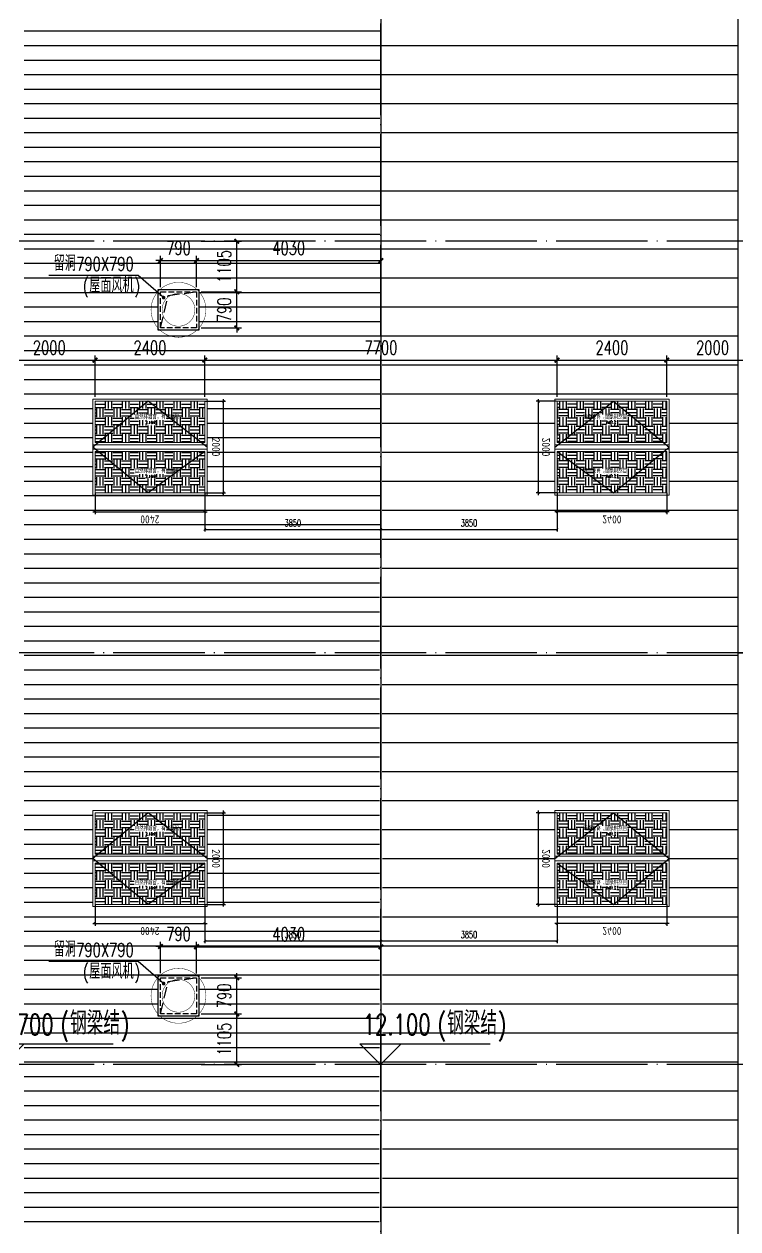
# Model space of a CAD drawing. Extents: x -1313754 to 847533, y 489853 to 941203.
# Drawn here: x 339496 to 355100, y 774223 to 800568 of the extents above; entities that cross this region are included whole.
import ezdxf

# ---------------------------------------------------------------- set-up
doc = ezdxf.new("R2010")
doc.units = 0
doc.header["$LTSCALE"] = 1000
doc.header["$MEASUREMENT"] = 0
for name, pattern in [('DASH', [0.35, 0.25, -0.1]), ('DOTE', [2.42, 2, -0.2, 0.02, -0.2]), ('HIDDEN', [9.525, 6.35, -3.175])]:
    doc.linetypes.add(name, pattern=pattern)
doc.layers.get('Defpoints').update_dxf_attribs({"color": 210})
for name, color, linetype in [('A-AXIS-DOTE', 14, 'DOTE'), ('A-AXIS-DP', 126, 'Continuous'), ('A-AXIS-SYMB', 3, 'Continuous'), ('A-DRAIN', 142, 'Continuous'), ('A-HATCH-2', 251, 'Continuous'), ('A-LIN-V', 9, 'Continuous'), ('A-SFCE', 30, 'Continuous'), ('A-WINDOW', 140, 'Continuous'), ('AS-COLN', 6, 'Continuous'), ('AS-WALL', 40, 'Continuous'), ('AS-结构边线层', 200, 'Continuous'), ('DIM_SYMB', 3, 'Continuous'), ('PUB_TEXT', 7, 'Continuous'), ('SPACE', 7, 'Continuous'), ('SPACE_HATCH', 8, 'Continuous'), ('参考线', 8, 'Continuous'), ('外框', 1, 'HIDDEN'), ('暖通', 7, 'Continuous'), ('虹吸雨水斗', 6, 'Continuous')]:
    doc.layers.add(name, color=color, linetype=linetype)
doc.layers.add('成型线', color=3, linetype='Continuous', lineweight=18)
doc.styles.add('_TCH_DIM', font='SIMPLEX', dxfattribs={"bigfont": 'GBCBIG'})
doc.styles.add('_TCH_DIM_T3', font='SIMPLEX', dxfattribs={"width": 0.705882, "bigfont": 'GBCBIG'})
doc.styles.add('_TCH_SPACE', font='SIMPLEX', dxfattribs={"height": 5, "bigfont": 'GBCBIG'})
doc.styles.get("Standard").update_dxf_attribs({"font": 'gbenor.shx', "bigfont": 'gbcbig.shx'})
doc.dimstyles.new('_TCH_ARCH&&100', dxfattribs={"dimtxt": 297.5, "dimasz": 100, "dimexe": 100, "dimexo": 100, "dimgap": 126.25, "dimtad": 1, "dimdec": 0, "dimzin": 0, "dimdsep": 46, "dimtxsty": '_TCH_DIM_T3', "dimblk": 'ARCHTICK', "dimcen": 0.09, "dimclrt": 7, "dimazin": 2, "dimtfac": 1, "dimtdec": 0, "dimtix": 1, "dimtmove": 2, "dimatfit": 3, "dimfxl": 0, "dimtolj": 1, "dimtzin": 0, "dimarcsym": 0})
doc.dimstyles.new('_TCH_ARCH&&50', dxfattribs={"dimtxt": 148.75, "dimasz": 50, "dimexe": 50, "dimexo": 50, "dimgap": 63.125, "dimtad": 1, "dimdec": 0, "dimzin": 0, "dimdsep": 46, "dimtxsty": '_TCH_DIM_T3', "dimblk": 'ARCHTICK', "dimcen": 0.09, "dimclrt": 7, "dimazin": 2, "dimtfac": 1, "dimtdec": 0, "dimtix": 1, "dimtmove": 2, "dimatfit": 3, "dimfxl": 0, "dimtolj": 1, "dimtzin": 0, "dimarcsym": 0})
pattern_1 = [(0, (0, 0), (187.5, 187.5), [187.5, -187.5]), (0, (0, 70.31), (187.5, 187.5), [187.5, -187.5]), (0, (0, 140.62), (187.5, 187.5), [187.5, -187.5]), (90, (23.44, 164.06), (-187.5, 187.5), [187.5, -187.5]), (90, (93.75, 164.06), (-187.5, 187.5), [187.5, -187.5]), (90, (164.06, 164.06), (-187.5, 187.5), [187.5, -187.5])]

# ---------------------------------------------------------------- blocks, each defined once
blk = doc.blocks.new('w43243')
at = {"layer": 'A-AXIS-SYMB'}
for p, q in [((289546, 754300), (289096, 754750)), ((289096, 754750), (291946, 754750)), ((289546, 754300), (289996, 754750))]:
    blk.add_line(p, q, dxfattribs=at)
at = {"layer": 'PUB_TEXT', "style": '_TCH_DIM', "width": 0.705882}
for s, height, p in [('11.700', 446.2, (289155, 754950)), ('(', 446, (290790, 754950)), (')', 446, (292106, 754950))]:
    blk.add_text(s, height=height, dxfattribs=at).set_placement(p)
at = {"layer": 'PUB_TEXT', "style": '_TCH_DIM'}
blk.add_text('钢梁结', height=506.4, dxfattribs=at).set_placement((291000, 754950))
blk = doc.blocks.new('w4324333')
at = {"layer": 'A-AXIS-SYMB'}
for p, q in [((297787, 754300), (297337, 754750)), ((297337, 754750), (300187, 754750)), ((297787, 754300), (298237, 754750))]:
    blk.add_line(p, q, dxfattribs=at)
at = {"layer": 'PUB_TEXT', "style": '_TCH_DIM', "width": 0.705882}
for s, height, p in [('12.100', 446.2, (297397, 754950)), ('(', 446, (299032, 754950)), (')', 446, (300347, 754950))]:
    blk.add_text(s, height=height, dxfattribs=at).set_placement(p)
at = {"layer": 'PUB_TEXT', "style": '_TCH_DIM'}
blk.add_text('钢梁结', height=506.4, dxfattribs=at).set_placement((299242, 754950))
blk = doc.blocks.new('rrrrrrrrrrrrrrrrrrrrr')
at = {"layer": 'A-HATCH-2'}
h = blk.add_hatch(dxfattribs=at)
h.set_pattern_fill('ANSI31', color=256, scale=200, angle=135)
h.set_pattern_definition([(180, (-500100, 0), (-3e-14, -317.5), [])])
h.paths.add_polyline_path([(-160604.2, 832220), (-152804.2, 832220), (-152804.2, 830430), (-152859, 746374.3), (-152804.2, 741420), (-160604.2, 741420)])
h = blk.add_hatch(dxfattribs=at)
h.set_pattern_fill('ANSI31', color=256, scale=400, angle=135)
h.set_pattern_definition([(180, (-500100, 0), (-6e-14, -635), [])])
h.paths.add_polyline_path([(-145004.2, 832220), (-152804.2, 832220), (-152804.2, 830430), (-152749.4, 746374.3), (-152804.2, 741420), (-145004.2, 741420)])
at = {"layer": 'A-LIN-V'}
blk.add_lwpolyline([(-145004.2, 832220), (-145004.2, 741420)], dxfattribs=at)
at = {"layer": 'A-SFCE'}
blk.add_line((-152804.2, 832220), (-152804.2, 741420), dxfattribs=at)
at = {"layer": 'A-WINDOW'}
for name in ['w43243', 'w4324333']:
    blk.add_blockref(name, (-450600, 23520), dxfattribs=at)
blk = doc.blocks.new('_ArchTick')
at = {"color": 0, "linetype": 'ByBlock', "const_width": 0.4}
blk.add_lwpolyline([(-0.5, -0.5), (0.5, 0.5)], dxfattribs=at)
blk = doc.blocks.new('44')
at = {"layer": 'A-AXIS-DP', "color": 1}
for p, q in [((280302, 745270), (280302, 747370)), ((277446, 744900), (279946, 744900))]:
    blk.add_line(p, q, dxfattribs=at)
for p, xscale, yscale, zscale, rotation in [((280302, 747320), -50.00000000000003, 50.00000000000003, 50.00000000000001, 270), ((280302, 745320), -50.00000000000001, 50.00000000000001, 50.00000000000001, 90), ((279896, 744900), -50, 50, 50, 180)]:
    blk.add_blockref('_ArchTick', p, dxfattribs=dict(at, xscale=xscale, yscale=yscale, zscale=zscale, rotation=rotation))
at = {"layer": 'A-AXIS-DP', "color": 1, "xscale": -50, "yscale": 50, "zscale": 50}
blk.add_blockref('_ArchTick', (277496, 744900), dxfattribs=at)
at = {"layer": 'A-AXIS-DP', "color": 1, "insert": (278696, 744737), "char_height": 175, "attachment_point": 5, "rotation": 180}
blk.add_mtext('\\A1;2400', dxfattribs=at)
blk.add_wipeout([(277446, 745270), (279946, 745270), (279946, 747370), (277446, 747370)]).dxf.layer = '参考线'
at = {"layer": 'SPACE_HATCH'}
h = blk.add_hatch(dxfattribs=at)
h.set_pattern_fill('土壤', color=1, scale=50, style=0)
h.set_pattern_definition(pattern_1)
h.paths.add_polyline_path([(277496, 746420), (279896, 746420), (279896, 747320), (277496, 747320)])
h.paths.add_polyline_path([(278352, 746904), (279057, 746904), (279057, 747034), (278352, 747034)])
h.paths.add_polyline_path([(278591, 746811), (278817, 746811), (278817, 746895), (278591, 746895)])
h = blk.add_hatch(dxfattribs=at)
h.set_pattern_fill('土壤', color=1, scale=50, style=0)
h.set_pattern_definition(pattern_1)
h.paths.add_polyline_path([(277496, 746220), (279896, 746220), (279896, 745320), (277496, 745320)])
h.paths.add_polyline_path([(278352, 745724), (279057, 745724), (279057, 745854), (278352, 745854)])
h.paths.add_polyline_path([(278591, 745631), (278817, 745631), (278817, 745715), (278591, 745715)])
at = {"layer": 'A-AXIS-DP', "color": 1}
for p, q in [((279906, 747320), (280352, 747320)), ((277496, 745320), (277496, 744850)), ((279896, 745320), (279896, 744850)), ((279906, 745320), (280352, 745320))]:
    blk.add_line(p, q, dxfattribs=at)
at = {"layer": '外框'}
for points in [[(279946, 746320), (278658, 747320), (277446, 746320)], [(279896, 746220), (278658, 745320), (277446, 746320)]]:
    blk.add_lwpolyline(points, dxfattribs=at)
at = {"layer": '成型线'}
for p, q in [((279946, 745270), (279946, 747370)), ((277446, 746370), (279946, 746370)), ((277496, 746420), (279896, 746420)), ((277446, 746270), (279946, 746270)), ((277496, 746220), (279896, 746220))]:
    blk.add_line(p, q, dxfattribs=at)
for points in [[(279946, 745270), (277446, 745270), (277446, 747370), (279946, 747370)], [(277496, 746420), (277496, 747320), (279896, 747320), (279896, 746420)], [(279896, 746220), (279896, 745320), (277496, 745320), (277496, 746220)]]:
    blk.add_lwpolyline(points, dxfattribs=at)
at = {"layer": 'A-AXIS-DP', "color": 1, "insert": (280139, 746320), "char_height": 175, "attachment_point": 5, "rotation": 270}
blk.add_mtext('\\A1;2000', dxfattribs=at)
at = {"layer": 'SPACE', "color": 1, "style": '_TCH_SPACE'}
for p in [(278365, 746930), (278365, 745750)]:
    blk.add_text('自然排烟窗，有效面积', height=96.5, dxfattribs=at).set_placement(p)
at = {"layer": 'SPACE', "color": 1, "style": '_TCH_SPACE', "width": 0.705882}
for s, height, p in [('2.16m', 59.5, (278600, 746828)), ('2', 29.8, (278792, 746863)), ('2.16m', 59.5, (278600, 745648)), ('2', 29.8, (278792, 745683))]:
    blk.add_text(s, height=height, dxfattribs=at).set_placement(p)
blk = doc.blocks.new('*D2540')
at = {"layer": 'A-WINDOW', "color": 0, "lineweight": -2}
for p, q in [((293946, 817220), (293946, 816470)), ((297796, 817220), (297796, 816470)), ((293946, 816520), (297796, 816520))]:
    blk.add_line(p, q, dxfattribs=at)
at = {"layer": 'Defpoints', "color": 0}
for p in [(293946, 817270), (297796, 817270), (297796, 816520)]:
    blk.add_point(p, dxfattribs=at)
at = {"layer": 'A-WINDOW', "color": 0, "lineweight": -2, "xscale": 50, "yscale": 50, "zscale": 50, "rotation": 180}
blk.add_blockref('_ArchTick', (293946, 816520), dxfattribs=at)
at = {"layer": 'A-WINDOW', "color": 0, "lineweight": -2, "xscale": 50, "yscale": 50, "zscale": 50}
blk.add_blockref('_ArchTick', (297796, 816520), dxfattribs=at)
at = {"layer": 'A-WINDOW', "color": 7, "insert": (295871, 816658), "char_height": 148.8, "attachment_point": 5, "style": '_TCH_DIM_T3'}
blk.add_mtext('\\A1;3850', dxfattribs=at)
blk = doc.blocks.new('*D2541')
at = {"layer": 'A-WINDOW', "color": 0, "lineweight": -2}
for p, q in [((297796, 817220), (297796, 816470)), ((301646, 817220), (301646, 816470)), ((297796, 816520), (301646, 816520))]:
    blk.add_line(p, q, dxfattribs=at)
at = {"layer": 'Defpoints', "color": 0}
for p in [(297796, 817270), (301646, 817270), (301646, 816520)]:
    blk.add_point(p, dxfattribs=at)
at = {"layer": 'A-WINDOW', "color": 0, "lineweight": -2, "xscale": 50, "yscale": 50, "zscale": 50, "rotation": 180}
blk.add_blockref('_ArchTick', (297796, 816520), dxfattribs=at)
at = {"layer": 'A-WINDOW', "color": 0, "lineweight": -2, "xscale": 50, "yscale": 50, "zscale": 50}
blk.add_blockref('_ArchTick', (301646, 816520), dxfattribs=at)
at = {"layer": 'A-WINDOW', "color": 7, "insert": (299721, 816658), "char_height": 148.8, "attachment_point": 5, "style": '_TCH_DIM_T3'}
blk.add_mtext('\\A1;3850', dxfattribs=at)
blk = doc.blocks.new('*D2224')
at = {"layer": 'A-AXIS-DP', "color": 0, "lineweight": -2}
for p, q in [((339046, 792420), (339046, 793320)), ((341046, 792420), (341046, 793320)), ((339046, 793220), (341046, 793220))]:
    blk.add_line(p, q, dxfattribs=at)
at = {"layer": 'Defpoints', "color": 0}
for p in [(341046, 793220), (339046, 792320), (341046, 792320)]:
    blk.add_point(p, dxfattribs=at)
at = {"layer": 'A-AXIS-DP', "color": 0, "lineweight": -2, "xscale": 100, "yscale": 100, "zscale": 100, "rotation": 180}
blk.add_blockref('_ArchTick', (339046, 793220), dxfattribs=at)
at = {"layer": 'A-AXIS-DP', "color": 0, "lineweight": -2, "xscale": 100, "yscale": 100, "zscale": 100}
blk.add_blockref('_ArchTick', (341046, 793220), dxfattribs=at)
at = {"layer": 'A-AXIS-DP', "color": 7, "insert": (340046, 793495), "char_height": 297.5, "attachment_point": 5, "style": '_TCH_DIM_T3'}
blk.add_mtext('\\A1;2000', dxfattribs=at)
blk = doc.blocks.new('*D2225')
at = {"layer": 'A-AXIS-DP', "color": 0, "lineweight": -2}
for p, q in [((341046, 792420), (341046, 793320)), ((343446, 792420), (343446, 793320)), ((341046, 793220), (343446, 793220))]:
    blk.add_line(p, q, dxfattribs=at)
at = {"layer": 'Defpoints', "color": 0}
for p in [(343446, 793220), (341046, 792320), (343446, 792320)]:
    blk.add_point(p, dxfattribs=at)
at = {"layer": 'A-AXIS-DP', "color": 0, "lineweight": -2, "xscale": 100, "yscale": 100, "zscale": 100, "rotation": 180}
blk.add_blockref('_ArchTick', (341046, 793220), dxfattribs=at)
at = {"layer": 'A-AXIS-DP', "color": 0, "lineweight": -2, "xscale": 100, "yscale": 100, "zscale": 100}
blk.add_blockref('_ArchTick', (343446, 793220), dxfattribs=at)
at = {"layer": 'A-AXIS-DP', "color": 7, "insert": (342246, 793495), "char_height": 297.5, "attachment_point": 5, "style": '_TCH_DIM_T3'}
blk.add_mtext('\\A1;2400', dxfattribs=at)
blk = doc.blocks.new('*D2226')
at = {"layer": 'A-AXIS-DP', "color": 0, "lineweight": -2}
for p, q in [((343446, 792420), (343446, 793320)), ((351146, 792420), (351146, 793320)), ((343446, 793220), (351146, 793220))]:
    blk.add_line(p, q, dxfattribs=at)
at = {"layer": 'Defpoints', "color": 0}
for p in [(351146, 793220), (343446, 792320), (351146, 792320)]:
    blk.add_point(p, dxfattribs=at)
at = {"layer": 'A-AXIS-DP', "color": 0, "lineweight": -2, "xscale": 100, "yscale": 100, "zscale": 100, "rotation": 180}
blk.add_blockref('_ArchTick', (343446, 793220), dxfattribs=at)
at = {"layer": 'A-AXIS-DP', "color": 0, "lineweight": -2, "xscale": 100, "yscale": 100, "zscale": 100}
blk.add_blockref('_ArchTick', (351146, 793220), dxfattribs=at)
at = {"layer": 'A-AXIS-DP', "color": 7, "insert": (347296, 793495), "char_height": 297.5, "attachment_point": 5, "style": '_TCH_DIM_T3'}
blk.add_mtext('\\A1;7700', dxfattribs=at)
blk = doc.blocks.new('*D2227')
at = {"layer": 'A-AXIS-DP', "color": 0, "lineweight": -2}
for p, q in [((351146, 792420), (351146, 793320)), ((353546, 792420), (353546, 793320)), ((351146, 793220), (353546, 793220))]:
    blk.add_line(p, q, dxfattribs=at)
at = {"layer": 'Defpoints', "color": 0}
for p in [(353546, 793220), (351146, 792320), (353546, 792320)]:
    blk.add_point(p, dxfattribs=at)
at = {"layer": 'A-AXIS-DP', "color": 0, "lineweight": -2, "xscale": 100, "yscale": 100, "zscale": 100, "rotation": 180}
blk.add_blockref('_ArchTick', (351146, 793220), dxfattribs=at)
at = {"layer": 'A-AXIS-DP', "color": 0, "lineweight": -2, "xscale": 100, "yscale": 100, "zscale": 100}
blk.add_blockref('_ArchTick', (353546, 793220), dxfattribs=at)
at = {"layer": 'A-AXIS-DP', "color": 7, "insert": (352346, 793495), "char_height": 297.5, "attachment_point": 5, "style": '_TCH_DIM_T3'}
blk.add_mtext('\\A1;2400', dxfattribs=at)
blk = doc.blocks.new('*D2228')
at = {"layer": 'A-AXIS-DP', "color": 0, "lineweight": -2}
for p, q in [((353546, 792420), (353546, 793320)), ((355546, 792420), (355546, 793320)), ((353546, 793220), (355546, 793220))]:
    blk.add_line(p, q, dxfattribs=at)
at = {"layer": 'Defpoints', "color": 0}
for p in [(355546, 793220), (353546, 792320), (355546, 792320)]:
    blk.add_point(p, dxfattribs=at)
at = {"layer": 'A-AXIS-DP', "color": 0, "lineweight": -2, "xscale": 100, "yscale": 100, "zscale": 100, "rotation": 180}
blk.add_blockref('_ArchTick', (353546, 793220), dxfattribs=at)
at = {"layer": 'A-AXIS-DP', "color": 0, "lineweight": -2, "xscale": 100, "yscale": 100, "zscale": 100}
blk.add_blockref('_ArchTick', (355546, 793220), dxfattribs=at)
at = {"layer": 'A-AXIS-DP', "color": 7, "insert": (354546, 793495), "char_height": 297.5, "attachment_point": 5, "style": '_TCH_DIM_T3'}
blk.add_mtext('\\A1;2000', dxfattribs=at)
blk = doc.blocks.new('dote')
at = {"layer": 'A-AXIS-DOTE'}
for p, q in [((68032.2, -69160), (68032.2, 36662.3)), ((76282.2, -9000), (-41310, -9000)), ((76282.2, -18000), (-41310, -18000)), ((76282.2, -27000), (-41310, -27000))]:
    blk.add_line(p, q, dxfattribs=at)
blk = doc.blocks.new('*D138')
at = {"layer": 'A-AXIS-DP', "color": 0, "lineweight": -2}
for p, q in [((-495, 395), (-1374, 395)), ((-1274, 395), (-1274, 495)), ((-1274, 395), (-1274, -395)), ((-495, -395), (-1374, -395)), ((-1274, -395), (-1274, -495))]:
    blk.add_line(p, q, dxfattribs=at)
at = {"layer": 'Defpoints', "color": 0}
for p in [(-395, 395), (-1274, -395), (-395, -395)]:
    blk.add_point(p, dxfattribs=at)
at = {"layer": 'A-AXIS-DP', "color": 0, "lineweight": -2, "xscale": 100, "yscale": 100, "zscale": 100}
for p, rotation in [((-1274, 395), 270), ((-1274, -395), 90)]:
    blk.add_blockref('_ArchTick', p, dxfattribs=dict(at, rotation=rotation))
at = {"layer": 'A-AXIS-DP', "color": 7, "insert": (-999, 0), "char_height": 297.5, "attachment_point": 5, "rotation": 270, "style": '_TCH_DIM_T3'}
blk.add_mtext('\\A1;790', dxfattribs=at)
blk = doc.blocks.new('*D139')
at = {"layer": 'A-AXIS-DP', "color": 0, "lineweight": -2}
for p, q in [((-395, -495), (-395, -1178)), ((395, -495), (395, -1178)), ((-395, -1078), (-495, -1078)), ((395, -1078), (-395, -1078)), ((395, -1078), (495, -1078))]:
    blk.add_line(p, q, dxfattribs=at)
at = {"layer": 'Defpoints', "color": 0}
for p in [(-395, -395), (395, -395), (-395, -1078)]:
    blk.add_point(p, dxfattribs=at)
at = {"layer": 'A-AXIS-DP', "color": 0, "lineweight": -2, "xscale": 100, "yscale": 100, "zscale": 100}
blk.add_blockref('_ArchTick', (-395, -1078), dxfattribs=at)
at = {"layer": 'A-AXIS-DP', "color": 0, "lineweight": -2, "xscale": 100, "yscale": 100, "zscale": 100, "rotation": 180}
blk.add_blockref('_ArchTick', (395, -1078), dxfattribs=at)
at = {"layer": 'A-AXIS-DP', "color": 7, "insert": (0, -1353), "char_height": 297.5, "attachment_point": 5, "rotation": 180, "style": '_TCH_DIM_T3'}
blk.add_mtext('\\A1;790', dxfattribs=at)
blk = doc.blocks.new('*D2348')
at = {"layer": 'A-AXIS-DP', "color": 0, "lineweight": -2}
for p, q in [((343266, 794815), (343266, 795498)), ((343266, 795398), (347296, 795398)), ((347296, 794815), (347296, 795498))]:
    blk.add_line(p, q, dxfattribs=at)
at = {"layer": 'Defpoints', "color": 0}
for p in [(347296, 795398), (343266, 794715), (347296, 794715)]:
    blk.add_point(p, dxfattribs=at)
at = {"layer": 'A-AXIS-DP', "color": 0, "lineweight": -2, "xscale": 100, "yscale": 100, "zscale": 100, "rotation": 180}
blk.add_blockref('_ArchTick', (343266, 795398), dxfattribs=at)
at = {"layer": 'A-AXIS-DP', "color": 0, "lineweight": -2, "xscale": 100, "yscale": 100, "zscale": 100}
blk.add_blockref('_ArchTick', (347296, 795398), dxfattribs=at)
at = {"layer": 'A-AXIS-DP', "color": 7, "insert": (345281, 795673), "char_height": 297.5, "attachment_point": 5, "style": '_TCH_DIM_T3'}
blk.add_mtext('\\A1;4030', dxfattribs=at)
blk = doc.blocks.new('*D2349')
at = {"layer": 'A-AXIS-DP', "color": 0, "lineweight": -2}
for p, q in [((343366, 795820), (344245, 795820)), ((344145, 794715), (344145, 795820)), ((343366, 794715), (344245, 794715))]:
    blk.add_line(p, q, dxfattribs=at)
at = {"layer": 'Defpoints', "color": 0}
for p in [(343266, 795820), (344145, 795820), (343266, 794715)]:
    blk.add_point(p, dxfattribs=at)
at = {"layer": 'A-AXIS-DP', "color": 0, "lineweight": -2, "xscale": 100, "yscale": 100, "zscale": 100}
for p, rotation in [((344145, 795820), 90), ((344145, 794715), 270)]:
    blk.add_blockref('_ArchTick', p, dxfattribs=dict(at, rotation=rotation))
at = {"layer": 'A-AXIS-DP', "color": 7, "insert": (343870, 795267), "char_height": 297.5, "attachment_point": 5, "rotation": 90, "style": '_TCH_DIM_T3'}
blk.add_mtext('\\A1;1105', dxfattribs=at)
blk = doc.blocks.new('*D2356')
at = {"layer": 'A-AXIS-DP', "color": 0, "lineweight": -2}
for p, q in [((343266, 779805), (343266, 780488)), ((343266, 780388), (347296, 780388)), ((347296, 779805), (347296, 780488))]:
    blk.add_line(p, q, dxfattribs=at)
at = {"layer": 'Defpoints', "color": 0}
for p in [(347296, 780388), (343266, 779705), (347296, 779705)]:
    blk.add_point(p, dxfattribs=at)
at = {"layer": 'A-AXIS-DP', "color": 0, "lineweight": -2, "xscale": 100, "yscale": 100, "zscale": 100, "rotation": 180}
blk.add_blockref('_ArchTick', (343266, 780388), dxfattribs=at)
at = {"layer": 'A-AXIS-DP', "color": 0, "lineweight": -2, "xscale": 100, "yscale": 100, "zscale": 100}
blk.add_blockref('_ArchTick', (347296, 780388), dxfattribs=at)
at = {"layer": 'A-AXIS-DP', "color": 7, "insert": (345281, 780663), "char_height": 297.5, "attachment_point": 5, "style": '_TCH_DIM_T3'}
blk.add_mtext('\\A1;4030', dxfattribs=at)
blk = doc.blocks.new('*D2357')
at = {"layer": 'A-AXIS-DP', "color": 0, "lineweight": -2}
for p, q in [((343366, 778925), (344245, 778925)), ((344145, 777820), (344145, 778925)), ((343366, 777820), (344245, 777820))]:
    blk.add_line(p, q, dxfattribs=at)
at = {"layer": 'Defpoints', "color": 0}
for p in [(343266, 778925), (344145, 778925), (343266, 777820)]:
    blk.add_point(p, dxfattribs=at)
at = {"layer": 'A-AXIS-DP', "color": 0, "lineweight": -2, "xscale": 100, "yscale": 100, "zscale": 100}
for p, rotation in [((344145, 778925), 90), ((344145, 777820), 270)]:
    blk.add_blockref('_ArchTick', p, dxfattribs=dict(at, rotation=rotation))
at = {"layer": 'A-AXIS-DP', "color": 7, "insert": (343870, 778372), "char_height": 297.5, "attachment_point": 5, "rotation": 90, "style": '_TCH_DIM_T3'}
blk.add_mtext('\\A1;1105', dxfattribs=at)
blk = doc.blocks.new('21321423')
at = {"layer": 'A-DRAIN'}
blk.add_line((355096, 786820), (355946, 786820), dxfattribs=at)
blk = doc.blocks.new('nr3453464')
at = {"layer": 'A-LIN-V'}
blk.add_blockref('44', (14050, 72000), dxfattribs=at)
at = {"layer": 'A-LIN-V', "xscale": -0.9999999999999998}
blk.add_blockref('44', (581541.6, 72000), dxfattribs=at)
at = {"layer": 'A-WINDOW', "color": 1}
for p1, p2, picture, middle in [((293945.8, 817270), (297795.8, 817270), '*D2540', (295870.8, 816657.5)), ((297795.8, 817270), (301645.8, 817270), '*D2541', (299720.8, 816657.5))]:
    dim = blk.add_aligned_dim(p1=p1, p2=p2, distance=-750, dimstyle='_TCH_ARCH&&50', dxfattribs=at)
    dim.commit()
    dim.dimension.update_dxf_attribs({"geometry": picture, "text_midpoint": middle})
blk = doc.blocks.new('242343243')
at = {"layer": 'A-WINDOW'}
for p in [(49500, -27000), (49500, -36000)]:
    blk.add_blockref('nr3453464', p, dxfattribs=at)
at = {"layer": 'A-AXIS-DP'}
for p1, p2, picture, middle in [((339045.8, 792320), (341045.8, 792320), '*D2224', (340045.8, 793495.1)), ((341045.8, 792320), (343445.8, 792320), '*D2225', (342245.8, 793495.1)), ((343445.8, 792320), (351145.8, 792320), '*D2226', (347295.8, 793495.1)), ((351145.8, 792320), (353545.8, 792320), '*D2227', (352345.8, 793495.1)), ((353545.8, 792320), (355545.8, 792320), '*D2228', (354545.8, 793495.1))]:
    dim = blk.add_aligned_dim(p1=p1, p2=p2, distance=900.1, dimstyle='_TCH_ARCH&&100', dxfattribs=at)
    dim.commit()
    dim.dimension.update_dxf_attribs({"geometry": picture, "text_midpoint": middle})
blk = doc.blocks.new('fengji')
at = {"layer": 'DIM_SYMB'}
blk.add_line((884.2, -747.9), (2834.2, -747.9), dxfattribs=at)
at = {"layer": 'DIM_SYMB', "color": 7, "style": '_TCH_DIM', "width": 0.705882}
for s, p in [(')', (967.7, -372.9)), ('(', (2090.7, -372.9)), ('790X790', (2237.7, -852.9))]:
    blk.add_text(s, height=297.5, rotation=180, dxfattribs=at).set_placement(p)
at = {"layer": 'DIM_SYMB', "color": 7, "style": '_TCH_DIM'}
for s, p in [('屋面风机', (1950.7, -372.9)), ('留洞', (2729.2, -852.9))]:
    blk.add_text(s, height=337.59, rotation=180, dxfattribs=at).set_placement(p)
blk.add_wipeout([(-445, 445), (445, 445), (445, -445), (-445, -445)]).dxf.layer = '参考线'
at = {"layer": 'A-HATCH-2', "const_width": 10}
for points in [[(0, -600.2, -1), (0, 600.2, -1)], [(0, -600.2, 1), (0, 600.2, 1)]]:
    blk.add_lwpolyline(points, format="xyb", dxfattribs=at)
at = {"layer": 'A-HATCH-2', "linetype": 'DASH', "const_width": 10}
for points in [[(0, -358.3, -1), (0, 358.3, -1)], [(0, -358.3, 1), (0, 358.3, 1)]]:
    blk.add_lwpolyline(points, format="xyb", dxfattribs=at)
at = {"layer": 'AS-COLN', "ltscale": 0.5}
blk.add_lwpolyline([(-445, 445), (445, 445), (445, -445), (-445, -445)], close=True, dxfattribs=at)
at = {"layer": 'AS-COLN', "linetype": 'DASH', "ltscale": 0.5}
blk.add_lwpolyline([(-395, 395), (395, 395), (395, -395), (-395, -395)], close=True, dxfattribs=at)
at = {"layer": 'AS-结构边线层', "linetype": 'DASH'}
blk.add_lwpolyline([(395, 395), (225.4, -315), (-395, -395)], dxfattribs=at)
at = {"layer": 'DIM_SYMB'}
blk.add_line((324.2, -267.9), (884.2, -747.9), dxfattribs=at)
at = {"layer": 'DIM_SYMB', "const_width": 40}
blk.add_lwpolyline([(310.3, -253.5, -1), (338.1, -282.3, -1)], format="xyb", close=True, dxfattribs=at)
at = {"layer": 'A-AXIS-DP'}
for p1, distance, picture, middle in [((-395, 395), -879.2, '*D138', (-999.2, 0)), ((395, -395), 682.9, '*D139', (0, -1352.9))]:
    dim = blk.add_aligned_dim(p1=p1, p2=(-395, -395), distance=distance, dimstyle='_TCH_ARCH&&100', dxfattribs=at)
    dim.commit()
    dim.dimension.update_dxf_attribs({"geometry": picture, "text_midpoint": middle})
blk = doc.blocks.new('2312321321')
at = {"layer": '暖通', "rotation": 180}
for p in [(342870.8, 794320), (342870.8, 779320)]:
    blk.add_blockref('fengji', p, dxfattribs=at)
at = {"layer": 'A-AXIS-DP'}
for p1, p2, distance, picture, middle in [((343265.8, 794715), (347295.8, 794715), 682.9, '*D2348', (345280.8, 795672.9)), ((343265.8, 794715), (343265.8, 795820), -879.2, '*D2349', (343870, 795267.5)), ((343265.8, 779705), (347295.8, 779705), 682.9, '*D2356', (345280.8, 780662.9)), ((343265.8, 777820), (343265.8, 778925), -879.2, '*D2357', (343870, 778372.5))]:
    dim = blk.add_aligned_dim(p1=p1, p2=p2, distance=distance, dimstyle='_TCH_ARCH&&100', dxfattribs=at)
    dim.commit()
    dim.dimension.update_dxf_attribs({"geometry": picture, "text_midpoint": middle})

msp = doc.modelspace()

# ---------------------------------------------------------------- block references
msp.add_blockref('rrrrrrrrrrrrrrrrrrrrr', (500100, 0))

# ---------------------------------------------------------------- next in the draw order: block references
at = {"layer": 'A-WINDOW'}
msp.add_blockref('242343243', (0, 0), dxfattribs=at)

# ---------------------------------------------------------------- next in the draw order: block references
at = {"layer": 'AS-WALL'}
msp.add_blockref('dote', (279263.6, 804820), dxfattribs=at)

# ---------------------------------------------------------------- next in the draw order: block references
at = {"layer": '暖通', "color": 7}
msp.add_blockref('2312321321', (0, 0), dxfattribs=at)

# ---------------------------------------------------------------- next in the draw order: block references
at = {"layer": '虹吸雨水斗', "linetype": 'Continuous'}
msp.add_blockref('21321423', (0, 0), dxfattribs=at)

doc.saveas('drawing.dxf')
